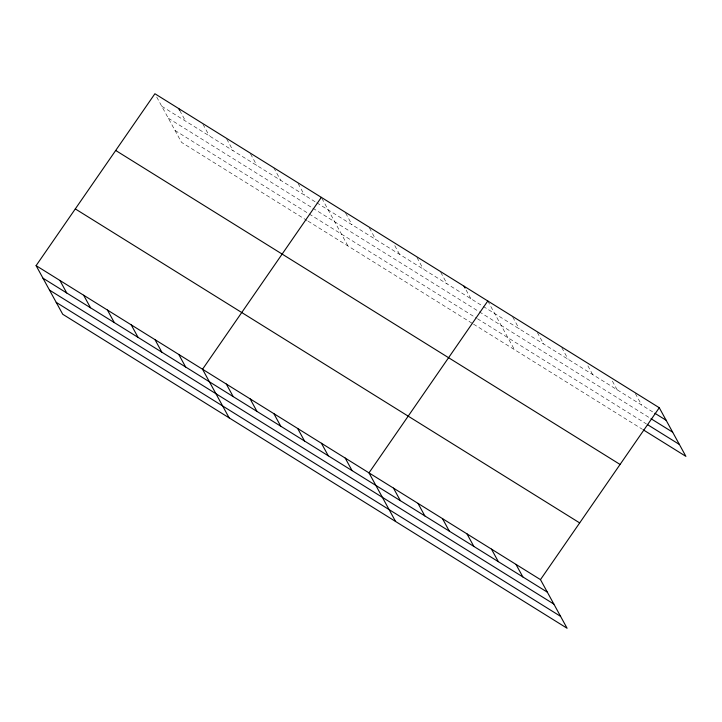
<?xml version="1.0" encoding="UTF-8"?>
<svg xmlns="http://www.w3.org/2000/svg" width="722" height="722" viewBox="0 0 722 722"><rect width="100%" height="100%" fill="white"/><g stroke="black" fill="none" stroke-linecap="round" stroke-linejoin="round"><path stroke-width="0.54" stroke-dasharray="3.61 2.71" d="M161.773 106.296L315.857 202.214M316.805 202.81L482.296 305.83M483.244 306.426L653.897 412.659M168.298 118.2L310.956 207.015M312.861 208.198L477.404 310.631M479.3 311.814L650.053 418.119M175.013 130.465L476.511 318.167M477.459 318.754L646.407 423.931M307.076 220.535L181.529 142.369L155.438 94.708M308.023 221.122L472.567 323.555M473.515 324.151L642.553 429.382M635.306 393.454L641.65 405.042M612.391 381.099L617.148 389.79M587.898 365.846L592.654 374.537M561.815 347.697L568.151 359.285M537.312 332.445L543.657 344.033M512.819 317.193L519.163 328.781M487.792 300.984L514.416 349.61M466.123 290.036L470.879 298.727M440.763 272.338L447.108 283.927M416.982 257.537L423.327 269.125M394.79 245.633L399.555 254.315M369.429 227.935L375.774 239.514M345.657 213.125L351.993 224.713M321.877 198.324L347.968 245.994M298.096 183.523L304.44 195.111M273.791 167.757L280.659 180.301M250.543 153.921L256.888 165.5M226.762 139.111L233.107 150.699M202.99 124.31L209.335 135.898M179.742 110.475L185.554 121.097"/><path stroke-width="1.08" d="M36.1 265.633L540.471 579.631L567.095 628.257L62.724 314.26L36.1 265.633L154.905 93.743L659.276 407.74L685.9 456.367L643.501 429.969M321.344 197.359L202.539 369.249L229.163 417.885M487.792 300.984L368.987 472.865L395.611 521.501M540.471 579.631L659.276 407.74M654.836 413.246L666.144 420.285M650.991 418.706L672.669 432.198M647.345 424.518L679.384 444.463M115.7 150.465L620.072 464.463M75.305 208.911L579.676 522.909M42.968 278.178L547.339 592.175M49.493 290.091L553.864 604.088M56.208 302.356L560.579 616.353M464.011 286.174L465.067 288.105M515.968 564.378L522.845 576.923M491.474 549.126L498.342 561.671M466.981 533.874L473.849 546.428M442.478 518.622L449.346 531.175M417.984 503.369L424.852 515.923M393.481 488.117L400.358 500.671M178.686 108.544L179.742 110.475M345.206 458.064L352.074 470.618M321.425 443.263L328.302 455.817M297.654 428.462L304.522 441.007M273.873 413.661L280.75 426.206M250.101 398.851L256.969 411.405M226.32 384.05L233.188 396.604M178.767 354.448L185.635 367.002M154.986 339.647L161.854 352.192M131.205 324.846L138.082 337.391M107.434 310.036L114.302 322.59M83.653 295.235L90.53 307.789M59.881 280.434L66.749 292.988"/></g></svg>
